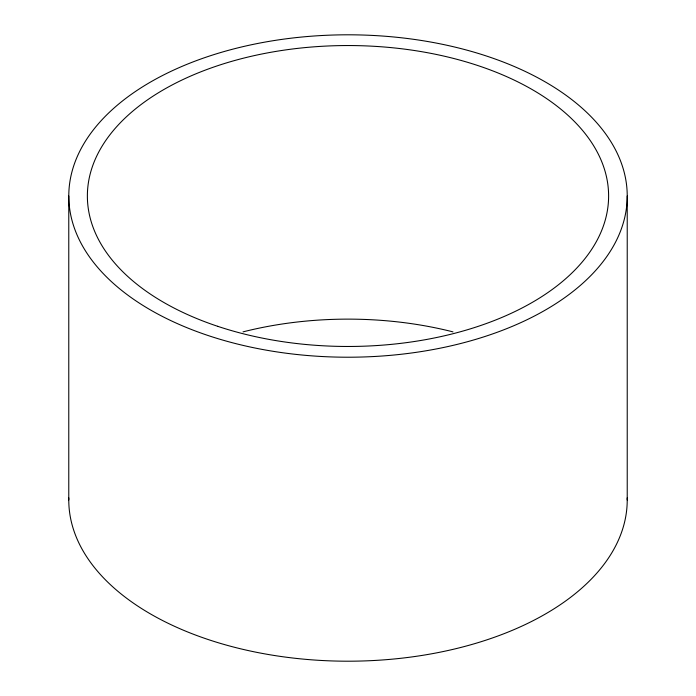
<?xml version="1.0" encoding="UTF-8"?>
<svg xmlns="http://www.w3.org/2000/svg" width="696" height="696" viewBox="0 0 696 696"><rect width="100%" height="100%" fill="white"/><g stroke="black" fill="none" stroke-linecap="round" stroke-linejoin="round"><path stroke-width="1.04" d="M627.226 196.011A279.226 161.211 0 0 1 208.391 335.62A279.226 161.211 0 0 1 208.391 56.402A279.226 161.211 0 0 1 627.226 196.011L627.226 499.989M68.773 196.011L68.773 499.989M627.2 497.901A279.226 161.211 0 0 1 348 661.2A279.226 161.211 0 0 1 68.8 497.901M243.008 331.879A260.608 150.458 0 0 1 452.992 331.879M217.691 326.311A260.608 150.458 0 0 0 608.608 196.011A260.608 150.458 0 0 0 217.691 65.702A260.608 150.458 0 0 0 217.691 326.311"/></g></svg>
